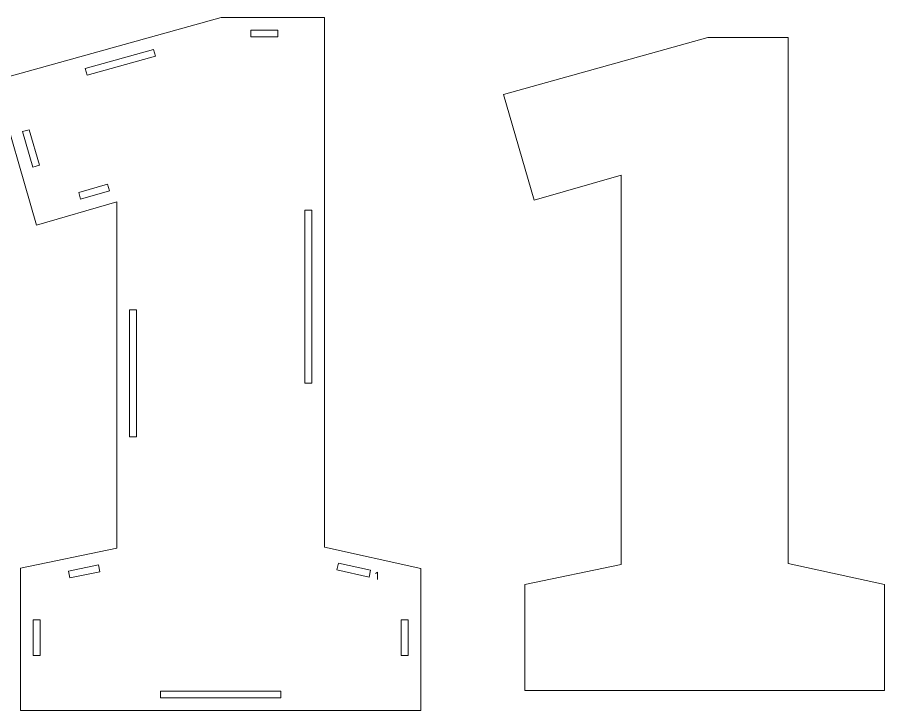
# Model space of a CAD drawing. Header units: centimetres. Extents: x -191 to 212, y -234 to 239.
# Drawn here: x -149.19 to -111.71, y -29.25 to 0.71 of the extents above; entities that cross this region are included whole.
import ezdxf

# ---------------------------------------------------------------- set-up
doc = ezdxf.new("R2010")
doc.units = ezdxf.units.CM
doc.header["$MEASUREMENT"] = 0
doc.layers.add('Capa 1', color=7, linetype='Continuous')

msp = doc.modelspace()

# ---------------------------------------------------------------- hatches: boundary and pattern name
at = {"layer": 'Capa 1', "true_color": 0x3e4095}
h = msp.add_hatch(color=175, dxfattribs=at)
edge = h.paths.add_edge_path()
edge.add_spline(control_points=[(-133.63062, -23.26782), (-133.63062, -23.26782), (-133.70675, -23.32056), (-133.70675, -23.32056), (-133.70675, -23.32056), (-133.63062, -23.26782), (-133.63062, -23.26782), (-133.63062, -23.26782), (-133.63062, -23.58472), (-133.63062, -23.58472), (-133.63062, -23.58472), (-133.63062, -23.26782), (-133.63062, -23.26782)], knot_values=[0, 0, 0, 0, 0.25, 0.25, 0.25, 0.5, 0.5, 0.5, 0.75, 0.75, 0.75, 1, 1, 1, 1], degree=3, periodic=1)

# ---------------------------------------------------------------- linework, layer by layer
at = {"layer": 'Capa 1', "color": 240, "lineweight": 9}
for points, knots in [([(-131.75539, -23.09982), (-131.75539, -23.09982), (-131.75539, -29.2484), (-131.75539, -29.2484), (-131.75539, -29.2484), (-149.05295, -29.2484), (-149.05295, -29.2484), (-149.05295, -29.2484), (-149.05295, -23.09237), (-149.05295, -23.09237), (-149.05295, -23.09237), (-144.89113, -22.22533), (-144.89113, -22.22533), (-144.89113, -22.22533), (-144.89113, -7.26879), (-144.89113, -7.26879), (-144.89113, -7.26879), (-148.35931, -8.2659), (-148.35931, -8.2659), (-148.35931, -8.2659), (-150.18011, -2.02317), (-150.18011, -2.02317), (-150.18011, -2.02317), (-140.3825, 0.70802), (-140.3825, 0.70802), (-140.3825, 0.70802), (-135.91721, 0.70802), (-135.91721, 0.70802), (-135.91721, 0.70802), (-135.91721, -22.18197), (-135.91721, -22.18197), (-135.91721, -22.18197), (-131.75539, -23.09982), (-131.75539, -23.09982)], [0, 0, 0, 0, 0.09090909, 0.09090909, 0.09090909, 0.18181818, 0.18181818, 0.18181818, 0.27272727, 0.27272727, 0.27272727, 0.36363636, 0.36363636, 0.36363636, 0.45454545, 0.45454545, 0.45454545, 0.54545455, 0.54545455, 0.54545455, 0.63636364, 0.63636364, 0.63636364, 0.72727273, 0.72727273, 0.72727273, 0.81818182, 0.81818182, 0.81818182, 0.90909091, 0.90909091, 0.90909091, 1, 1, 1, 1]), ([(-139.09954, -0.14051), (-139.09954, -0.14051), (-137.93264, -0.14051), (-137.93264, -0.14051), (-137.93264, -0.14051), (-137.93264, 0.15949), (-137.93264, 0.15949), (-137.93264, 0.15949), (-139.09954, 0.15949), (-139.09954, 0.15949), (-139.09954, 0.15949), (-139.09954, -0.14051), (-139.09954, -0.14051)], [0, 0, 0, 0, 0.25, 0.25, 0.25, 0.5, 0.5, 0.5, 0.75, 0.75, 0.75, 1, 1, 1, 1]), ([(-146.1722, -1.7868), (-146.1722, -1.7868), (-143.21932, -0.96366), (-143.21932, -0.96366), (-143.21932, -0.96366), (-143.29988, -0.67467), (-143.29988, -0.67467), (-143.29988, -0.67467), (-146.25276, -1.49782), (-146.25276, -1.49782), (-146.25276, -1.49782), (-146.1722, -1.7868), (-146.1722, -1.7868)], [0, 0, 0, 0, 0.25, 0.25, 0.25, 0.5, 0.5, 0.5, 0.75, 0.75, 0.75, 1, 1, 1, 1]), ([(-148.22929, -5.68122), (-148.22929, -5.68122), (-148.67719, -4.14558), (-148.67719, -4.14558), (-148.67719, -4.14558), (-148.96519, -4.22958), (-148.96519, -4.22958), (-148.96519, -4.22958), (-148.51729, -5.76522), (-148.51729, -5.76522), (-148.51729, -5.76522), (-148.22929, -5.68122), (-148.22929, -5.68122)], [0, 0, 0, 0, 0.25, 0.25, 0.25, 0.5, 0.5, 0.5, 0.75, 0.75, 0.75, 1, 1, 1, 1]), ([(-145.28887, -6.50024), (-145.28887, -6.50024), (-146.53513, -6.85854), (-146.53513, -6.85854), (-146.53513, -6.85854), (-146.45224, -7.14686), (-146.45224, -7.14686), (-146.45224, -7.14686), (-145.20597, -6.78856), (-145.20597, -6.78856), (-145.20597, -6.78856), (-145.28887, -6.50024), (-145.28887, -6.50024)], [0, 0, 0, 0, 0.25, 0.25, 0.25, 0.5, 0.5, 0.5, 0.75, 0.75, 0.75, 1, 1, 1, 1]), ([(-136.76574, -7.61727), (-136.76574, -7.61727), (-136.76574, -15.09404), (-136.76574, -15.09404), (-136.76574, -15.09404), (-136.46574, -15.09404), (-136.46574, -15.09404), (-136.46574, -15.09404), (-136.46574, -7.61727), (-136.46574, -7.61727), (-136.46574, -7.61727), (-136.76574, -7.61727), (-136.76574, -7.61727)], [0, 0, 0, 0, 0.25, 0.25, 0.25, 0.5, 0.5, 0.5, 0.75, 0.75, 0.75, 1, 1, 1, 1]), ([(-144.0426, -17.42028), (-144.0426, -17.42028), (-144.0426, -11.92527), (-144.0426, -11.92527), (-144.0426, -11.92527), (-144.3426, -11.92527), (-144.3426, -11.92527), (-144.3426, -11.92527), (-144.3426, -17.42028), (-144.3426, -17.42028), (-144.3426, -17.42028), (-144.0426, -17.42028), (-144.0426, -17.42028)], [0, 0, 0, 0, 0.25, 0.25, 0.25, 0.5, 0.5, 0.5, 0.75, 0.75, 0.75, 1, 1, 1, 1]), ([(-146.91299, -23.51329), (-146.91299, -23.51329), (-145.62155, -23.24425), (-145.62155, -23.24425), (-145.62155, -23.24425), (-145.68274, -22.95055), (-145.68274, -22.95055), (-145.68274, -22.95055), (-146.97417, -23.2196), (-146.97417, -23.2196), (-146.97417, -23.2196), (-146.91299, -23.51329), (-146.91299, -23.51329)], [0, 0, 0, 0, 0.25, 0.25, 0.25, 0.5, 0.5, 0.5, 0.75, 0.75, 0.75, 1, 1, 1, 1]), ([(-135.37847, -23.16971), (-135.37847, -23.16971), (-133.99119, -23.47566), (-133.99119, -23.47566), (-133.99119, -23.47566), (-133.92658, -23.1827), (-133.92658, -23.1827), (-133.92658, -23.1827), (-135.31386, -22.87675), (-135.31386, -22.87675), (-135.31386, -22.87675), (-135.37847, -23.16971), (-135.37847, -23.16971)], [0, 0, 0, 0, 0.25, 0.25, 0.25, 0.5, 0.5, 0.5, 0.75, 0.75, 0.75, 1, 1, 1, 1]), ([(-148.20442, -26.86069), (-148.20442, -26.86069), (-148.20442, -25.32152), (-148.20442, -25.32152), (-148.20442, -25.32152), (-148.50442, -25.32152), (-148.50442, -25.32152), (-148.50442, -25.32152), (-148.50442, -26.86069), (-148.50442, -26.86069), (-148.50442, -26.86069), (-148.20442, -26.86069), (-148.20442, -26.86069)], [0, 0, 0, 0, 0.25, 0.25, 0.25, 0.5, 0.5, 0.5, 0.75, 0.75, 0.75, 1, 1, 1, 1]), ([(-132.60392, -25.32103), (-132.60392, -25.32103), (-132.60392, -26.86045), (-132.60392, -26.86045), (-132.60392, -26.86045), (-132.30392, -26.86045), (-132.30392, -26.86045), (-132.30392, -26.86045), (-132.30392, -25.32103), (-132.30392, -25.32103), (-132.30392, -25.32103), (-132.60392, -25.32103), (-132.60392, -25.32103)], [0, 0, 0, 0, 0.25, 0.25, 0.25, 0.5, 0.5, 0.5, 0.75, 0.75, 0.75, 1, 1, 1, 1]), ([(-137.80409, -28.39987), (-137.80409, -28.39987), (-143.00425, -28.39987), (-143.00425, -28.39987), (-143.00425, -28.39987), (-143.00425, -28.69987), (-143.00425, -28.69987), (-143.00425, -28.69987), (-137.80409, -28.69987), (-137.80409, -28.69987), (-137.80409, -28.69987), (-137.80409, -28.39987), (-137.80409, -28.39987)], [0, 0, 0, 0, 0.25, 0.25, 0.25, 0.5, 0.5, 0.5, 0.75, 0.75, 0.75, 1, 1, 1, 1])]:
    msp.add_open_spline(points, degree=3, knots=knots, dxfattribs=at)
at = {"layer": 'Capa 1', "color": 114, "lineweight": 9}
for points, knots in [([(-123.10187, -22.93502), (-123.10187, -22.93502), (-123.10187, -6.10971), (-123.10187, -6.10971), (-123.10187, -6.10971), (-126.84841, -7.18686), (-126.84841, -7.18686), (-126.84841, -7.18686), (-128.17844, -2.62673), (-128.17844, -2.62673), (-128.17844, -2.62673), (-119.34666, -0.16477), (-119.34666, -0.16477), (-119.34666, -0.16477), (-115.87353, -0.16477), (-115.87353, -0.16477), (-115.87353, -0.16477), (-115.87353, -22.88324), (-115.87353, -22.88324), (-115.87353, -22.88324), (-111.71171, -23.80109), (-111.71171, -23.80109), (-111.71171, -23.80109), (-111.71171, -28.37561), (-111.71171, -28.37561), (-111.71171, -28.37561), (-127.26369, -28.37561), (-127.26369, -28.37561), (-127.26369, -28.37561), (-127.26369, -23.80206), (-127.26369, -23.80206), (-127.26369, -23.80206), (-123.10187, -22.93502), (-123.10187, -22.93502)], [0, 0, 0, 0, 0.09090909, 0.09090909, 0.09090909, 0.18181818, 0.18181818, 0.18181818, 0.27272727, 0.27272727, 0.27272727, 0.36363636, 0.36363636, 0.36363636, 0.45454545, 0.45454545, 0.45454545, 0.54545455, 0.54545455, 0.54545455, 0.63636364, 0.63636364, 0.63636364, 0.72727273, 0.72727273, 0.72727273, 0.81818182, 0.81818182, 0.81818182, 0.90909091, 0.90909091, 0.90909091, 1, 1, 1, 1]), ([(-133.63062, -23.26782), (-133.63062, -23.26782), (-133.70675, -23.32056), (-133.70675, -23.32056), (-133.70675, -23.32056), (-133.63062, -23.26782), (-133.63062, -23.26782), (-133.63062, -23.26782), (-133.63062, -23.58472), (-133.63062, -23.58472), (-133.63062, -23.58472), (-133.63062, -23.26782), (-133.63062, -23.26782)], [0, 0, 0, 0, 0.25, 0.25, 0.25, 0.5, 0.5, 0.5, 0.75, 0.75, 0.75, 1, 1, 1, 1])]:
    msp.add_open_spline(points, degree=3, knots=knots, dxfattribs=at)

doc.saveas('drawing.dxf')
